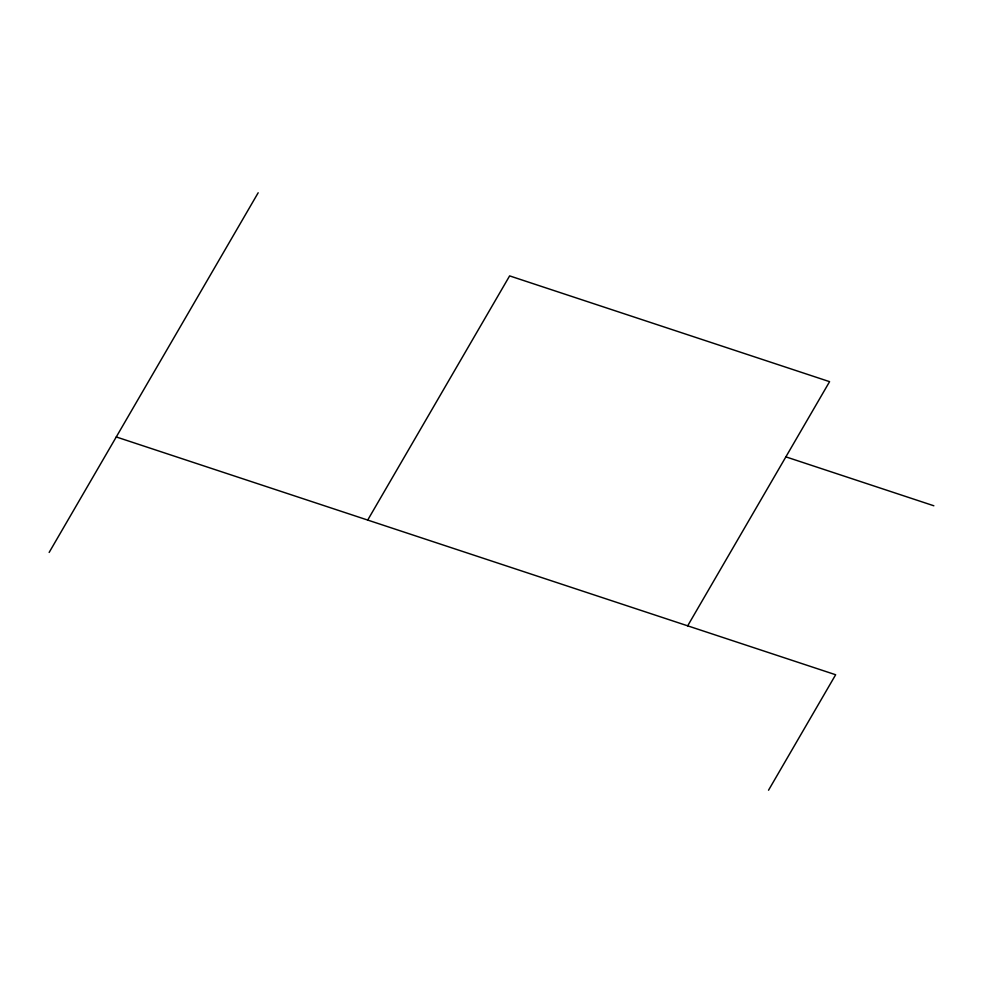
<?xml version="1.0" encoding="UTF-8"?>
<svg xmlns="http://www.w3.org/2000/svg" width="983" height="983" viewBox="0 0 983 983"><rect width="100%" height="100%" fill="white"/><g stroke="black" fill="none" stroke-linecap="round" stroke-linejoin="round"><path stroke-width="1.47" d="M49.15 552.434L258.173 192.779M367.703 520.068L509.624 275.891L829.578 381.662L687.67 625.839M768.534 790.221L835.648 674.743L116.264 436.956M785.872 456.862L933.85 505.778"/></g></svg>
